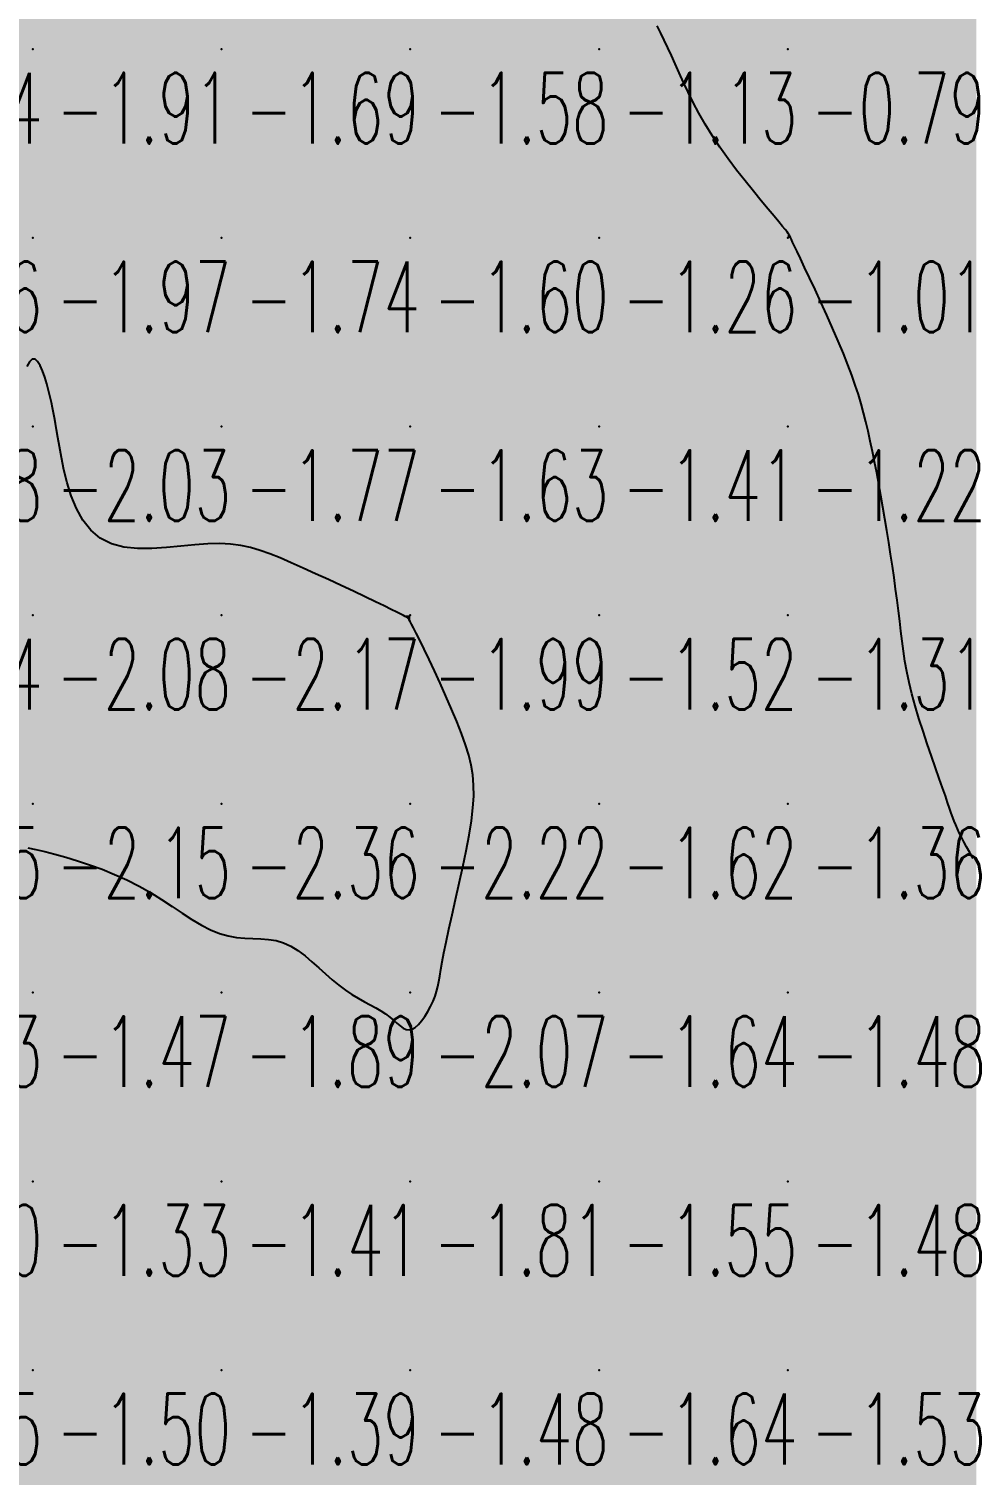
# Model space of a CAD drawing. Header units: millimetres. Extents: x 88261 to 90953, y 390274 to 392322.
# Drawn here: x 90320 to 90370.1, y 391381.7 to 391458.3 of the extents above; entities that cross this region are included whole.
import ezdxf
from ezdxf.enums import TextEntityAlignment as Align

# ---------------------------------------------------------------- set-up
doc = ezdxf.new("R2010")
doc.units = ezdxf.units.MM
doc.header["$LTSCALE"] = 25
for name, color, linetype in [('CN_03_00', 7, 'Continuous'), ('COTEAlt', 7, 'Continuous'), ('TN_COLORIAGE', 7, 'Continuous')]:
    doc.layers.add(name, color=color, linetype=linetype)
doc.styles.add('Simplex 1.0', font='Simplex.shx', dxfattribs={"width": 0.99, "height": 2.5})
doc.styles.get("Standard").update_dxf_attribs({"font": 'times.ttf'})

# ---------------------------------------------------------------- blocks, each defined once
blk = doc.blocks.new('COTE')
at = {"color": 0}
blk.add_point((0, 0), dxfattribs=at)
at = {"layer": 'COTEAlt'}
blk.add_attdef('ALT', text='', height=3.75, dxfattribs=at).set_placement((1.25, -1.25), align=Align.TOP_LEFT)

msp = doc.modelspace()

# ---------------------------------------------------------------- linework, layer by layer
at = {"layer": 'CN_03_00', "flags": 128}
for points, elevation in [([(90370.079, 391414.353), (90369.892, 391414.668), (90369.726, 391414.959), (90369.579, 391415.229), (90369.45, 391415.479), (90369.337, 391415.711), (90369.238, 391415.925), (90369.151, 391416.125), (90369.072, 391416.321), (90368.995, 391416.526), (90368.915, 391416.751), (90368.825, 391417.008), (90368.722, 391417.309), (90368.599, 391417.666), (90368.451, 391418.09), (90368.274, 391418.59), (90368.075, 391419.155), (90367.861, 391419.77), (90367.639, 391420.42), (90367.417, 391421.09), (90367.203, 391421.766), (90367.005, 391422.433), (90366.829, 391423.075), (90366.682, 391423.681), (90366.561, 391424.257), (90366.461, 391424.808), (90366.378, 391425.343), (90366.306, 391425.87), (90366.242, 391426.396), (90366.18, 391426.93), (90366.115, 391427.477), (90366.044, 391428.045), (90365.967, 391428.632), (90365.883, 391429.235), (90365.794, 391429.849), (90365.701, 391430.471), (90365.603, 391431.099), (90365.502, 391431.728), (90365.398, 391432.355), (90365.292, 391432.977), (90365.183, 391433.591), (90365.073, 391434.196), (90364.961, 391434.788), (90364.848, 391435.365), (90364.734, 391435.926), (90364.618, 391436.468), (90364.503, 391436.989), (90364.386, 391437.488), (90364.265, 391437.972), (90364.135, 391438.453), (90363.991, 391438.938), (90363.83, 391439.438), (90363.646, 391439.962), (90363.437, 391440.52), (90363.197, 391441.12), (90362.924, 391441.768), (90362.627, 391442.449), (90362.316, 391443.144), (90362.001, 391443.833), (90361.694, 391444.497), (90361.404, 391445.116), (90361.142, 391445.672), (90360.919, 391446.145), (90360.741, 391446.52), (90360.607, 391446.805), (90360.509, 391447.014), (90360.441, 391447.159), (90360.397, 391447.254), (90360.371, 391447.311), (90360.356, 391447.343), (90360.347, 391447.364), (90360.336, 391447.385), (90360.315, 391447.417), (90360.277, 391447.47), (90360.212, 391447.554), (90360.113, 391447.678), (90359.971, 391447.851), (90359.779, 391448.084), (90359.526, 391448.387), (90359.21, 391448.765), (90358.84, 391449.21), (90358.429, 391449.712), (90357.991, 391450.258), (90357.541, 391450.837), (90357.091, 391451.438), (90356.655, 391452.05), (90356.247, 391452.66), (90355.878, 391453.259), (90355.545, 391453.844), (90355.246, 391454.411), (90354.975, 391454.958), (90354.729, 391455.483), (90354.502, 391455.984), (90354.291, 391456.457), (90354.09, 391456.902), (90353.897, 391457.317), (90353.708, 391457.711), (90353.52, 391458.094), (90353.329, 391458.478)], -1), ([(90319.989, 391414.911), (90320.409, 391414.822), (90320.884, 391414.713), (90321.416, 391414.58), (90321.416, 391414.58), (90321.997, 391414.419), (90322.615, 391414.232), (90323.26, 391414.017), (90323.919, 391413.776), (90324.582, 391413.507), (90325.239, 391413.212), (90325.876, 391412.889), (90326.487, 391412.541), (90327.071, 391412.177), (90327.629, 391411.811), (90328.166, 391411.455), (90328.682, 391411.121), (90329.181, 391410.821), (90329.664, 391410.567), (90330.134, 391410.373), (90330.592, 391410.245), (90331.041, 391410.17), (90331.479, 391410.133), (90331.908, 391410.114), (90332.327, 391410.097), (90332.738, 391410.064), (90333.14, 391409.997), (90333.534, 391409.88), (90333.92, 391409.7), (90334.299, 391409.465), (90334.672, 391409.187), (90335.039, 391408.881), (90335.401, 391408.559), (90335.759, 391408.234), (90336.114, 391407.92), (90336.465, 391407.629), (90336.813, 391407.371), (90337.157, 391407.145), (90337.492, 391406.943), (90337.815, 391406.761), (90338.124, 391406.592), (90338.416, 391406.431), (90338.688, 391406.273), (90338.935, 391406.11), (90339.158, 391405.941), (90339.358, 391405.773), (90339.541, 391405.614), (90339.71, 391405.474), (90339.87, 391405.363), (90340.026, 391405.291), (90340.182, 391405.266), (90340.342, 391405.298), (90340.509, 391405.394), (90340.68, 391405.547), (90340.852, 391405.745), (90341.019, 391405.978), (90341.178, 391406.236), (90341.324, 391406.507), (90341.453, 391406.783), (90341.56, 391407.051), (90341.644, 391407.305), (90341.709, 391407.558), (90341.763, 391407.825), (90341.815, 391408.121), (90341.871, 391408.463), (90341.94, 391408.867), (90342.028, 391409.347), (90342.144, 391409.92), (90342.291, 391410.596), (90342.464, 391411.356), (90342.653, 391412.177), (90342.848, 391413.034), (90343.039, 391413.904), (90343.216, 391414.763), (90343.37, 391415.587), (90343.492, 391416.351), (90343.572, 391417.039), (90343.611, 391417.661), (90343.607, 391418.235), (90343.561, 391418.776), (90343.474, 391419.303), (90343.346, 391419.832), (90343.176, 391420.381), (90342.965, 391420.967), (90342.716, 391421.601), (90342.436, 391422.27), (90342.138, 391422.954), (90341.832, 391423.633), (90341.53, 391424.289), (90341.241, 391424.901), (90340.977, 391425.45), (90340.75, 391425.917), (90340.566, 391426.287), (90340.424, 391426.568), (90340.316, 391426.773), (90340.238, 391426.914), (90340.184, 391427.005), (90340.146, 391427.058), (90340.121, 391427.087), (90340.1, 391427.103), (90340.079, 391427.119), (90340.045, 391427.142), (90339.985, 391427.177), (90339.888, 391427.23), (90339.74, 391427.306), (90339.53, 391427.412), (90339.245, 391427.553), (90338.871, 391427.734), (90338.403, 391427.959), (90337.854, 391428.221), (90337.243, 391428.51), (90336.59, 391428.817), (90335.913, 391429.131), (90335.233, 391429.444), (90334.569, 391429.745), (90333.939, 391430.026), (90333.358, 391430.277), (90332.816, 391430.496), (90332.297, 391430.681), (90331.787, 391430.83), (90331.27, 391430.941), (90330.731, 391431.012), (90330.155, 391431.042), (90329.526, 391431.029), (90328.835, 391430.976), (90328.097, 391430.9), (90327.332, 391430.827), (90326.561, 391430.78), (90325.803, 391430.782), (90325.08, 391430.856), (90324.411, 391431.027), (90323.818, 391431.318), (90323.315, 391431.742), (90322.898, 391432.28), (90322.557, 391432.9), (90322.283, 391433.573), (90322.066, 391434.267), (90321.897, 391434.953), (90321.766, 391435.6), (90321.663, 391436.178), (90321.58, 391436.664), (90321.511, 391437.069), (90321.453, 391437.411), (90321.401, 391437.707), (90321.351, 391437.977), (90321.299, 391438.238), (90321.24, 391438.509), (90321.171, 391438.807), (90321.088, 391439.144), (90320.992, 391439.503), (90320.884, 391439.861), (90320.765, 391440.194), (90320.638, 391440.479), (90320.504, 391440.693), (90320.365, 391440.811), (90320.221, 391440.811), (90320.075, 391440.676), (90319.929, 391440.426)], -2)]:
    msp.add_lwpolyline(points, dxfattribs=dict(at, elevation=elevation))
at = {"layer": 'TN_COLORIAGE', "color": 101}
for points in [[(90310.249, 391467.239, -1.861), (90310.249, 391457.239, -1.861), (90320.249, 391467.239, -1.861)], [(90310.249, 391457.239, -1.861), (90320.249, 391457.239, -1.861), (90320.249, 391467.239, -1.861)], [(90320.249, 391467.239, -1.611), (90320.249, 391457.239, -1.611), (90330.249, 391467.239, -1.611)], [(90320.249, 391457.239, -1.611), (90330.249, 391457.239, -1.611), (90330.249, 391467.239, -1.611)], [(90330.249, 391457.239, -1.484), (90340.249, 391457.239, -1.484), (90340.249, 391467.239, -1.484)], [(90330.249, 391467.239, -1.484), (90330.249, 391457.239, -1.484), (90340.249, 391467.239, -1.484)], [(90340.249, 391457.239, -1), (90349.82, 391466.811, -1), (90340.249, 391467.239, -1), (90349.739, 391467.239, -1)], [(90340.249, 391457.239, -1), (90349.82, 391466.811, -1), (90350.249, 391457.239, -1), (90350.249, 391465.526, -1)], [(90352.667, 391459.658, -1.126), (90350.249, 391465.526, -1.126), (90350.249, 391457.239, -1.126)], [(90352.667, 391459.658, -1.126), (90354.018, 391457.239, -1.126), (90350.249, 391457.239, -1.126)], [(90310.249, 391457.239, -1.912), (90310.249, 391447.239, -1.912), (90320.249, 391457.239, -1.912)], [(90310.249, 391447.239, -1.912), (90320.249, 391447.239, -1.912), (90320.249, 391457.239, -1.912)], [(90320.249, 391457.239, -1.686), (90320.249, 391447.239, -1.686), (90330.249, 391457.239, -1.686)], [(90320.249, 391447.239, -1.686), (90330.249, 391447.239, -1.686), (90330.249, 391457.239, -1.686)], [(90330.249, 391457.239, -1.58), (90330.249, 391447.239, -1.58), (90340.249, 391457.239, -1.58)], [(90330.249, 391447.239, -1.58), (90340.249, 391447.239, -1.58), (90340.249, 391457.239, -1.58)], [(90340.249, 391457.239, -1.126), (90340.249, 391447.239, -1.126), (90350.249, 391457.239, -1.126)], [(90350.249, 391447.239, -1.604), (90350.249, 391457.239, -1.604), (90340.249, 391447.239, -1.604)], [(90350.249, 391447.239, -1), (90355.804, 391452.794, -1), (90350.249, 391457.239, -1), (90354.018, 391457.239, -1)], [(90350.249, 391447.239, -1), (90355.804, 391452.794, -1), (90360.249, 391447.239, -1), (90360.249, 391447.544, -1)], [(90360.359, 391447.35, -1.007), (90360.249, 391447.544, -1.007), (90360.249, 391447.239, -1.007)], [(90360.359, 391447.35, -1.007), (90360.396, 391447.239, -1.007), (90360.249, 391447.239, -1.007)], [(90310.249, 391447.239, -1.97), (90310.249, 391437.239, -1.97), (90320.249, 391447.239, -1.97)], [(90320.249, 391442.326, -1.782), (90319.001, 391437.239, -1.782), (90320.249, 391447.239, -1.782), (90310.249, 391437.239, -1.782)], [(90320.249, 391442.326, -1.743), (90321.328, 391438.319, -1.743), (90320.249, 391447.239, -1.743), (90330.249, 391447.239, -1.743)], [(90321.463, 391437.239, -1.743), (90321.328, 391438.319, -1.743), (90330.249, 391437.239, -1.743), (90330.249, 391447.239, -1.743)], [(90330.249, 391437.239, -1.604), (90340.249, 391437.239, -1.604), (90340.249, 391447.239, -1.604)], [(90330.249, 391447.239, -1.604), (90330.249, 391437.239, -1.604), (90340.249, 391447.239, -1.604)], [(90350.249, 391437.239, -1.629), (90350.249, 391447.239, -1.629), (90340.249, 391437.239, -1.629)], [(90340.249, 391447.239, -1.259), (90340.249, 391437.239, -1.259), (90350.249, 391447.239, -1.259)], [(90350.249, 391437.239, -1.007), (90360.249, 391437.239, -1.007), (90360.249, 391447.239, -1.007)], [(90350.249, 391437.239, -1.259), (90360.249, 391447.239, -1.259), (90350.249, 391447.239, -1.259)], [(90360.249, 391437.239, -1), (90363.57, 391440.56, -1), (90360.249, 391447.239, -1), (90360.396, 391447.239, -1)], [(90363.57, 391440.56, -1.218), (90364.506, 391437.239, -1.218), (90360.249, 391437.239, -1.218)], [(90321.463, 391437.239, -1.775), (90322.799, 391429.789, -1.775), (90330.249, 391437.239, -1.775)], [(90322.799, 391429.789, -1.775), (90330.249, 391431.508, -1.775), (90330.249, 391437.239, -1.775)], [(90330.249, 391431.508, -1.629), (90333.361, 391430.352, -1.629), (90330.249, 391437.239, -1.629), (90340.249, 391437.239, -1.629)], [(90339.941, 391427.239, -1.629), (90333.361, 391430.352, -1.629), (90340.249, 391427.239, -1.629), (90340.249, 391437.239, -1.629)], [(90350.249, 391427.239, -1.995), (90350.249, 391437.239, -1.995), (90340.249, 391427.239, -1.995)], [(90340.249, 391437.239, -1.414), (90340.249, 391427.239, -1.414), (90350.249, 391437.239, -1.414)], [(90350.249, 391427.239, -1.218), (90360.249, 391427.239, -1.218), (90360.249, 391437.239, -1.218)], [(90350.249, 391427.239, -1.414), (90360.249, 391437.239, -1.414), (90350.249, 391437.239, -1.414)], [(90360.249, 391427.239, -1), (90365.423, 391432.413, -1), (90360.249, 391437.239, -1), (90364.506, 391437.239, -1)], [(90365.423, 391432.413, -1.315), (90366.192, 391427.239, -1.315), (90360.249, 391427.239, -1.315)], [(90339.941, 391427.239, -1.995), (90340.103, 391427.094, -1.995), (90340.249, 391427.239, -1.995)], [(90340.249, 391427.004, -1.995), (90340.103, 391427.094, -1.995), (90340.249, 391427.239, -1.995)], [(90340.249, 391427.004, -1.518), (90343.399, 391420.39, -1.518), (90340.249, 391427.239, -1.518), (90350.249, 391427.239, -1.518)], [(90343.945, 391417.239, -1.518), (90343.399, 391420.39, -1.518), (90350.249, 391417.239, -1.518), (90350.249, 391427.239, -1.518)], [(90350.249, 391417.239, -1.315), (90360.249, 391417.239, -1.315), (90360.249, 391427.239, -1.315)], [(90350.249, 391417.239, -1.518), (90360.249, 391427.239, -1.518), (90350.249, 391427.239, -1.518)], [(90360.249, 391417.239, -1), (90366.502, 391423.492, -1), (90360.249, 391427.239, -1), (90366.192, 391427.239, -1)], [(90366.502, 391423.492, -1.359), (90368.775, 391417.239, -1.359), (90360.249, 391417.239, -1.359)], [(90341.835, 391407.239, -1.622), (90341.77, 391408.761, -1.622), (90350.249, 391407.239, -1.622), (90350.249, 391417.239, -1.622)], [(90341.77, 391408.761, -1.622), (90343.945, 391417.239, -1.622), (90350.249, 391417.239, -1.622)], [(90350.249, 391407.239, -1.359), (90360.249, 391407.239, -1.359), (90360.249, 391417.239, -1.359)], [(90350.249, 391407.239, -1.622), (90360.249, 391417.239, -1.622), (90350.249, 391417.239, -1.622)], [(90360.249, 391407.239, -1), (90369.101, 391416.091, -1), (90360.249, 391417.239, -1), (90368.775, 391417.239, -1)], [(90360.249, 391407.239, -1), (90369.101, 391416.091, -1), (90370.249, 391407.239, -1), (90370.249, 391413.943, -1)], [(90320.249, 391414.998, -1.435), (90318.119, 391415.109, -1.435), (90320.249, 391407.239, -1.435), (90310.249, 391407.239, -1.435)], [(90320.249, 391414.998, -1.471), (90326.19, 391413.181, -1.471), (90320.249, 391407.239, -1.471)], [(90330.249, 391409.612, -1.471), (90326.19, 391413.181, -1.471), (90330.249, 391407.239, -1.471), (90320.249, 391407.239, -1.471)], [(90336.489, 391407.239, -1.887), (90333.617, 391410.607, -1.887), (90330.249, 391407.239, -1.887)], [(90333.617, 391410.607, -1.887), (90330.249, 391409.612, -1.887), (90330.249, 391407.239, -1.887)], [(90310.249, 391407.239, -1.471), (90310.249, 391397.239, -1.471), (90320.249, 391407.239, -1.471)], [(90310.249, 391397.239, -1.471), (90320.249, 391397.239, -1.471), (90320.249, 391407.239, -1.471)], [(90320.249, 391407.239, -1.887), (90320.249, 391397.239, -1.887), (90330.249, 391407.239, -1.887)], [(90320.249, 391397.239, -1.887), (90330.249, 391397.239, -1.887), (90330.249, 391407.239, -1.887)], [(90336.489, 391407.239, -1.41), (90339.219, 391406.209, -1.41), (90330.249, 391407.239, -1.41), (90330.249, 391397.239, -1.41)], [(90350.249, 391397.239, -1.812), (90350.249, 391407.239, -1.812), (90340.249, 391397.239, -1.812)], [(90340.249, 391404.585, -1.64), (90341.835, 391407.239, -1.64), (90340.249, 391397.239, -1.64), (90350.249, 391407.239, -1.64)], [(90350.249, 391397.239, -1.64), (90360.249, 391407.239, -1.64), (90350.249, 391407.239, -1.64)], [(90350.249, 391397.239, -1.478), (90360.249, 391397.239, -1.478), (90360.249, 391407.239, -1.478)], [(90360.249, 391407.239, -1.126), (90360.249, 391397.239, -1.126), (90370.249, 391407.239, -1.126)], [(90360.249, 391397.239, -1.126), (90370.249, 391397.239, -1.126), (90370.249, 391407.239, -1.126)], [(90340.249, 391404.585, -1.41), (90339.219, 391406.209, -1.41), (90340.249, 391397.239, -1.41), (90330.249, 391397.239, -1.41)], [(90310.249, 391397.239, -1.332), (90310.249, 391387.239, -1.332), (90320.249, 391397.239, -1.332)], [(90310.249, 391387.239, -1.332), (90320.249, 391387.239, -1.332), (90320.249, 391397.239, -1.332)], [(90320.249, 391397.239, -1.41), (90320.249, 391387.239, -1.41), (90330.249, 391397.239, -1.41)], [(90320.249, 391387.239, -1.41), (90330.249, 391387.239, -1.41), (90330.249, 391397.239, -1.41)], [(90330.249, 391387.239, -1.812), (90340.249, 391387.239, -1.812), (90340.249, 391397.239, -1.812)], [(90330.249, 391397.239, -1.812), (90330.249, 391387.239, -1.812), (90340.249, 391397.239, -1.812)], [(90350.249, 391387.239, -1.483), (90350.249, 391397.239, -1.483), (90340.249, 391387.239, -1.483)], [(90340.249, 391397.239, -1.552), (90340.249, 391387.239, -1.552), (90350.249, 391397.239, -1.552)], [(90350.249, 391387.239, -1.485), (90360.249, 391387.239, -1.485), (90360.249, 391397.239, -1.485)], [(90350.249, 391387.239, -1.552), (90360.249, 391397.239, -1.552), (90350.249, 391397.239, -1.552)], [(90360.249, 391387.239, -1.395), (90370.249, 391387.239, -1.395), (90370.249, 391397.239, -1.395)], [(90360.249, 391397.239, -1.395), (90360.249, 391387.239, -1.395), (90370.249, 391397.239, -1.395)], [(90310.249, 391387.239, -1.495), (90310.249, 391377.239, -1.495), (90320.249, 391387.239, -1.495)], [(90310.249, 391377.239, -1.495), (90320.249, 391377.239, -1.495), (90320.249, 391387.239, -1.495)], [(90320.249, 391387.239, -1.392), (90320.249, 391377.239, -1.392), (90330.249, 391387.239, -1.392)], [(90320.249, 391377.239, -1.392), (90330.249, 391377.239, -1.392), (90330.249, 391387.239, -1.392)], [(90330.249, 391377.239, -1.483), (90340.249, 391377.239, -1.483), (90340.249, 391387.239, -1.483)], [(90330.249, 391387.239, -1.483), (90330.249, 391377.239, -1.483), (90340.249, 391387.239, -1.483)], [(90350.249, 391377.239, -1.362), (90350.249, 391387.239, -1.362), (90340.249, 391377.239, -1.362)], [(90340.249, 391387.239, -1.642), (90340.249, 391377.239, -1.642), (90350.249, 391387.239, -1.642)], [(90350.249, 391377.239, -1.527), (90360.249, 391377.239, -1.527), (90360.249, 391387.239, -1.527)], [(90350.249, 391377.239, -1.642), (90360.249, 391387.239, -1.642), (90350.249, 391387.239, -1.642)], [(90360.249, 391377.239, -1.6), (90370.249, 391377.239, -1.6), (90370.249, 391387.239, -1.6)], [(90360.249, 391387.239, -1.6), (90360.249, 391377.239, -1.6), (90370.249, 391387.239, -1.6)]]:
    msp.add_solid(points, dxfattribs=at)
at = {"layer": 'TN_COLORIAGE', "color": 91}
for points in [[(90354.018, 391457.239, -0.606), (90352.667, 391459.658, -0.606), (90360.249, 391457.239, -0.606), (90360.249, 391467.239, -0.606)], [(90360.249, 391467.239, -0.28), (90360.249, 391457.239, -0.28), (90370.249, 391467.239, -0.28)], [(90360.249, 391457.239, -0.28), (90370.249, 391457.239, -0.28), (90370.249, 391467.239, -0.28)], [(90354.018, 391457.239, -0.792), (90355.804, 391452.794, -0.792), (90360.249, 391457.239, -0.792)], [(90360.249, 391447.544, -0.792), (90355.804, 391452.794, -0.792), (90360.249, 391457.239, -0.792)], [(90360.249, 391447.544, -0.415), (90360.359, 391447.35, -0.415), (90360.249, 391457.239, -0.415), (90370.249, 391457.239, -0.415)], [(90360.396, 391447.239, -0.415), (90360.359, 391447.35, -0.415), (90370.249, 391447.239, -0.415), (90370.249, 391457.239, -0.415)], [(90360.396, 391447.239, -0.562), (90363.57, 391440.56, -0.562), (90370.249, 391447.239, -0.562)], [(90364.506, 391437.239, -0.562), (90363.57, 391440.56, -0.562), (90370.249, 391437.239, -0.562), (90370.249, 391447.239, -0.562)], [(90364.506, 391437.239, -0.706), (90365.423, 391432.413, -0.706), (90370.249, 391437.239, -0.706)], [(90366.192, 391427.239, -0.706), (90365.423, 391432.413, -0.706), (90370.249, 391427.239, -0.706), (90370.249, 391437.239, -0.706)], [(90366.192, 391427.239, -0.785), (90366.502, 391423.492, -0.785), (90370.249, 391427.239, -0.785)], [(90368.775, 391417.239, -0.785), (90366.502, 391423.492, -0.785), (90370.249, 391417.239, -0.785), (90370.249, 391427.239, -0.785)], [(90368.775, 391417.239, -0.938), (90369.101, 391416.091, -0.938), (90370.249, 391417.239, -0.938)], [(90370.249, 391413.943, -0.938), (90369.101, 391416.091, -0.938), (90370.249, 391417.239, -0.938)]]:
    msp.add_solid(points, dxfattribs=at)
at = {"layer": 'TN_COLORIAGE', "color": 111}
for points in [[(90319.001, 391437.239, -2.031), (90320.249, 391442.326, -2.031), (90320.249, 391437.239, -2.031)], [(90321.328, 391438.319, -2.031), (90320.249, 391442.326, -2.031), (90320.249, 391437.239, -2.031)], [(90321.328, 391438.319, -2.031), (90321.463, 391437.239, -2.031), (90320.249, 391437.239, -2.031)], [(90320.249, 391427.239, -2), (90318.489, 391427.239, -2), (90320.249, 391437.239, -2), (90319.455, 391436.446, -2)], [(90319.455, 391436.446, -2.031), (90319.001, 391437.239, -2.031), (90320.249, 391437.239, -2.031)], [(90320.249, 391427.239, -2), (90322.799, 391429.789, -2), (90320.249, 391437.239, -2), (90321.463, 391437.239, -2)], [(90330.249, 391427.239, -2), (90330.249, 391431.508, -2), (90320.249, 391427.239, -2), (90322.799, 391429.789, -2)], [(90333.361, 391430.352, -2.168), (90330.249, 391431.508, -2.168), (90330.249, 391427.239, -2.168)], [(90333.361, 391430.352, -2.168), (90339.941, 391427.239, -2.168), (90330.249, 391427.239, -2.168)], [(90320.249, 391417.239, -2), (90317.714, 391417.239, -2), (90320.249, 391427.239, -2), (90318.787, 391425.778, -2)], [(90318.787, 391425.778, -2.077), (90318.489, 391427.239, -2.077), (90320.249, 391427.239, -2.077)], [(90320.249, 391427.239, -2.168), (90320.249, 391417.239, -2.168), (90330.249, 391427.239, -2.168)], [(90320.249, 391417.239, -2.168), (90330.249, 391417.239, -2.168), (90330.249, 391427.239, -2.168)], [(90330.249, 391417.239, -2), (90340.103, 391427.094, -2), (90330.249, 391427.239, -2), (90339.941, 391427.239, -2)], [(90330.249, 391417.239, -2), (90340.103, 391427.094, -2), (90340.249, 391417.239, -2), (90340.249, 391427.004, -2)], [(90343.399, 391420.39, -2.222), (90340.249, 391427.004, -2.222), (90340.249, 391417.239, -2.222)], [(90343.399, 391420.39, -2.222), (90343.945, 391417.239, -2.222), (90340.249, 391417.239, -2.222)], [(90318.119, 391415.109, -2.153), (90317.714, 391417.239, -2.153), (90320.249, 391417.239, -2.153)], [(90318.119, 391415.109, -2.153), (90320.249, 391414.998, -2.153), (90320.249, 391417.239, -2.153)], [(90330.249, 391417.239, -2), (90326.19, 391413.181, -2), (90320.249, 391417.239, -2), (90320.249, 391414.998, -2)], [(90326.19, 391413.181, -2.362), (90330.249, 391409.612, -2.362), (90330.249, 391417.239, -2.362)], [(90330.249, 391417.239, -2), (90330.249, 391409.612, -2), (90340.249, 391417.239, -2), (90333.617, 391410.607, -2)], [(90340.249, 391417.239, -2), (90333.617, 391410.607, -2), (90340.249, 391407.239, -2), (90336.489, 391407.239, -2)], [(90340.249, 391417.239, -2), (90343.945, 391417.239, -2), (90340.249, 391407.239, -2), (90341.77, 391408.761, -2)], [(90341.77, 391408.761, -2.068), (90341.835, 391407.239, -2.068), (90340.249, 391407.239, -2.068)], [(90339.219, 391406.209, -2.068), (90336.489, 391407.239, -2.068), (90340.249, 391407.239, -2.068)], [(90339.219, 391406.209, -2.068), (90340.249, 391404.585, -2.068), (90340.249, 391407.239, -2.068)], [(90341.835, 391407.239, -2.068), (90340.249, 391404.585, -2.068), (90340.249, 391407.239, -2.068)]]:
    msp.add_solid(points, dxfattribs=at)

# ---------------------------------------------------------------- block references
at = {"layer": 'COTEAlt'}
ref = msp.add_blockref('COTE', (90310.249, 391457.239), dxfattribs=at)
ref.add_attrib('ALT', '-1.94', dxfattribs={"height": 3.75, "style": 'Simplex 1.0', "width": 0.6}).set_placement((90311.499, 391455.989), align=Align.TOP_LEFT)
ref = msp.add_blockref('COTE', (90320.249, 391457.239), dxfattribs=at)
ref.add_attrib('ALT', '-1.91', dxfattribs={"height": 3.75, "style": 'Simplex 1.0', "width": 0.6}).set_placement((90321.499, 391455.989), align=Align.TOP_LEFT)
ref = msp.add_blockref('COTE', (90330.249, 391457.239), dxfattribs=at)
ref.add_attrib('ALT', '-1.69', dxfattribs={"height": 3.75, "style": 'Simplex 1.0', "width": 0.6}).set_placement((90331.499, 391455.989), align=Align.TOP_LEFT)
ref = msp.add_blockref('COTE', (90340.249, 391457.239), dxfattribs=at)
ref.add_attrib('ALT', '-1.58', dxfattribs={"height": 3.75, "style": 'Simplex 1.0', "width": 0.6}).set_placement((90341.499, 391455.989), align=Align.TOP_LEFT)
ref = msp.add_blockref('COTE', (90350.249, 391457.239), dxfattribs=at)
ref.add_attrib('ALT', '-1.13', dxfattribs={"height": 3.75, "style": 'Simplex 1.0', "width": 0.6}).set_placement((90351.499, 391455.989), align=Align.TOP_LEFT)
ref = msp.add_blockref('COTE', (90360.249, 391457.239), dxfattribs=at)
ref.add_attrib('ALT', '-0.79', dxfattribs={"height": 3.75, "style": 'Simplex 1.0', "width": 0.6}).set_placement((90361.499, 391455.989), align=Align.TOP_LEFT)
ref = msp.add_blockref('COTE', (90310.249, 391447.239), dxfattribs=at)
ref.add_attrib('ALT', '-1.86', dxfattribs={"height": 3.75, "style": 'Simplex 1.0', "width": 0.6}).set_placement((90311.499, 391445.989), align=Align.TOP_LEFT)
ref = msp.add_blockref('COTE', (90320.249, 391447.239), dxfattribs=at)
ref.add_attrib('ALT', '-1.97', dxfattribs={"height": 3.75, "style": 'Simplex 1.0', "width": 0.6}).set_placement((90321.499, 391445.989), align=Align.TOP_LEFT)
ref = msp.add_blockref('COTE', (90330.249, 391447.239), dxfattribs=at)
ref.add_attrib('ALT', '-1.74', dxfattribs={"height": 3.75, "style": 'Simplex 1.0', "width": 0.6}).set_placement((90331.499, 391445.989), align=Align.TOP_LEFT)
ref = msp.add_blockref('COTE', (90340.249, 391447.239), dxfattribs=at)
ref.add_attrib('ALT', '-1.60', dxfattribs={"height": 3.75, "style": 'Simplex 1.0', "width": 0.6}).set_placement((90341.499, 391445.989), align=Align.TOP_LEFT)
ref = msp.add_blockref('COTE', (90350.249, 391447.239), dxfattribs=at)
ref.add_attrib('ALT', '-1.26', dxfattribs={"height": 3.75, "style": 'Simplex 1.0', "width": 0.6}).set_placement((90351.499, 391445.989), align=Align.TOP_LEFT)
ref = msp.add_blockref('COTE', (90360.249, 391447.239), dxfattribs=at)
ref.add_attrib('ALT', '-1.01', dxfattribs={"height": 3.75, "style": 'Simplex 1.0', "width": 0.6}).set_placement((90361.499, 391445.989), align=Align.TOP_LEFT)
ref = msp.add_blockref('COTE', (90310.249, 391437.239), dxfattribs=at)
ref.add_attrib('ALT', '-1.78', dxfattribs={"height": 3.75, "style": 'Simplex 1.0', "width": 0.6}).set_placement((90311.499, 391435.989), align=Align.TOP_LEFT)
ref = msp.add_blockref('COTE', (90320.249, 391437.239), dxfattribs=at)
ref.add_attrib('ALT', '-2.03', dxfattribs={"height": 3.75, "style": 'Simplex 1.0', "width": 0.6}).set_placement((90321.499, 391435.989), align=Align.TOP_LEFT)
ref = msp.add_blockref('COTE', (90330.249, 391437.239), dxfattribs=at)
ref.add_attrib('ALT', '-1.77', dxfattribs={"height": 3.75, "style": 'Simplex 1.0', "width": 0.6}).set_placement((90331.499, 391435.989), align=Align.TOP_LEFT)
ref = msp.add_blockref('COTE', (90340.249, 391437.239), dxfattribs=at)
ref.add_attrib('ALT', '-1.63', dxfattribs={"height": 3.75, "style": 'Simplex 1.0', "width": 0.6}).set_placement((90341.499, 391435.989), align=Align.TOP_LEFT)
ref = msp.add_blockref('COTE', (90350.249, 391437.239), dxfattribs=at)
ref.add_attrib('ALT', '-1.41', dxfattribs={"height": 3.75, "style": 'Simplex 1.0', "width": 0.6}).set_placement((90351.499, 391435.989), align=Align.TOP_LEFT)
ref = msp.add_blockref('COTE', (90360.249, 391437.239), dxfattribs=at)
ref.add_attrib('ALT', '-1.22', dxfattribs={"height": 3.75, "style": 'Simplex 1.0', "width": 0.6}).set_placement((90361.499, 391435.989), align=Align.TOP_LEFT)
ref = msp.add_blockref('COTE', (90310.249, 391427.239), dxfattribs=at)
ref.add_attrib('ALT', '-1.64', dxfattribs={"height": 3.75, "style": 'Simplex 1.0', "width": 0.6}).set_placement((90311.499, 391425.989), align=Align.TOP_LEFT)
ref = msp.add_blockref('COTE', (90320.249, 391427.239), dxfattribs=at)
ref.add_attrib('ALT', '-2.08', dxfattribs={"height": 3.75, "style": 'Simplex 1.0', "width": 0.6}).set_placement((90321.499, 391425.989), align=Align.TOP_LEFT)
ref = msp.add_blockref('COTE', (90330.249, 391427.239), dxfattribs=at)
ref.add_attrib('ALT', '-2.17', dxfattribs={"height": 3.75, "style": 'Simplex 1.0', "width": 0.6}).set_placement((90331.499, 391425.989), align=Align.TOP_LEFT)
ref = msp.add_blockref('COTE', (90340.249, 391427.239), dxfattribs=at)
ref.add_attrib('ALT', '-1.99', dxfattribs={"height": 3.75, "style": 'Simplex 1.0', "width": 0.6}).set_placement((90341.499, 391425.989), align=Align.TOP_LEFT)
ref = msp.add_blockref('COTE', (90350.249, 391427.239), dxfattribs=at)
ref.add_attrib('ALT', '-1.52', dxfattribs={"height": 3.75, "style": 'Simplex 1.0', "width": 0.6}).set_placement((90351.499, 391425.989), align=Align.TOP_LEFT)
ref = msp.add_blockref('COTE', (90360.249, 391427.239), dxfattribs=at)
ref.add_attrib('ALT', '-1.31', dxfattribs={"height": 3.75, "style": 'Simplex 1.0', "width": 0.6}).set_placement((90361.499, 391425.989), align=Align.TOP_LEFT)
ref = msp.add_blockref('COTE', (90310.249, 391417.239), dxfattribs=at)
ref.add_attrib('ALT', '-1.55', dxfattribs={"height": 3.75, "style": 'Simplex 1.0', "width": 0.6}).set_placement((90311.499, 391415.989), align=Align.TOP_LEFT)
ref = msp.add_blockref('COTE', (90320.249, 391417.239), dxfattribs=at)
ref.add_attrib('ALT', '-2.15', dxfattribs={"height": 3.75, "style": 'Simplex 1.0', "width": 0.6}).set_placement((90321.499, 391415.989), align=Align.TOP_LEFT)
ref = msp.add_blockref('COTE', (90330.249, 391417.239), dxfattribs=at)
ref.add_attrib('ALT', '-2.36', dxfattribs={"height": 3.75, "style": 'Simplex 1.0', "width": 0.6}).set_placement((90331.499, 391415.989), align=Align.TOP_LEFT)
ref = msp.add_blockref('COTE', (90340.249, 391417.239), dxfattribs=at)
ref.add_attrib('ALT', '-2.22', dxfattribs={"height": 3.75, "style": 'Simplex 1.0', "width": 0.6}).set_placement((90341.499, 391415.989), align=Align.TOP_LEFT)
ref = msp.add_blockref('COTE', (90350.249, 391417.239), dxfattribs=at)
ref.add_attrib('ALT', '-1.62', dxfattribs={"height": 3.75, "style": 'Simplex 1.0', "width": 0.6}).set_placement((90351.499, 391415.989), align=Align.TOP_LEFT)
ref = msp.add_blockref('COTE', (90360.249, 391417.239), dxfattribs=at)
ref.add_attrib('ALT', '-1.36', dxfattribs={"height": 3.75, "style": 'Simplex 1.0', "width": 0.6}).set_placement((90361.499, 391415.989), align=Align.TOP_LEFT)
ref = msp.add_blockref('COTE', (90310.249, 391407.239), dxfattribs=at)
ref.add_attrib('ALT', '-1.43', dxfattribs={"height": 3.75, "style": 'Simplex 1.0', "width": 0.6}).set_placement((90311.499, 391405.989), align=Align.TOP_LEFT)
ref = msp.add_blockref('COTE', (90320.249, 391407.239), dxfattribs=at)
ref.add_attrib('ALT', '-1.47', dxfattribs={"height": 3.75, "style": 'Simplex 1.0', "width": 0.6}).set_placement((90321.499, 391405.989), align=Align.TOP_LEFT)
ref = msp.add_blockref('COTE', (90330.249, 391407.239), dxfattribs=at)
ref.add_attrib('ALT', '-1.89', dxfattribs={"height": 3.75, "style": 'Simplex 1.0', "width": 0.6}).set_placement((90331.499, 391405.989), align=Align.TOP_LEFT)
ref = msp.add_blockref('COTE', (90340.249, 391407.239), dxfattribs=at)
ref.add_attrib('ALT', '-2.07', dxfattribs={"height": 3.75, "style": 'Simplex 1.0', "width": 0.6}).set_placement((90341.499, 391405.989), align=Align.TOP_LEFT)
ref = msp.add_blockref('COTE', (90350.249, 391407.239), dxfattribs=at)
ref.add_attrib('ALT', '-1.64', dxfattribs={"height": 3.75, "style": 'Simplex 1.0', "width": 0.6}).set_placement((90351.499, 391405.989), align=Align.TOP_LEFT)
ref = msp.add_blockref('COTE', (90360.249, 391407.239), dxfattribs=at)
ref.add_attrib('ALT', '-1.48', dxfattribs={"height": 3.75, "style": 'Simplex 1.0', "width": 0.6}).set_placement((90361.499, 391405.989), align=Align.TOP_LEFT)
ref = msp.add_blockref('COTE', (90310.249, 391397.239), dxfattribs=at)
ref.add_attrib('ALT', '-1.40', dxfattribs={"height": 3.75, "style": 'Simplex 1.0', "width": 0.6}).set_placement((90311.499, 391395.989), align=Align.TOP_LEFT)
ref = msp.add_blockref('COTE', (90320.249, 391397.239), dxfattribs=at)
ref.add_attrib('ALT', '-1.33', dxfattribs={"height": 3.75, "style": 'Simplex 1.0', "width": 0.6}).set_placement((90321.499, 391395.989), align=Align.TOP_LEFT)
ref = msp.add_blockref('COTE', (90330.249, 391397.239), dxfattribs=at)
ref.add_attrib('ALT', '-1.41', dxfattribs={"height": 3.75, "style": 'Simplex 1.0', "width": 0.6}).set_placement((90331.499, 391395.989), align=Align.TOP_LEFT)
ref = msp.add_blockref('COTE', (90340.249, 391397.239), dxfattribs=at)
ref.add_attrib('ALT', '-1.81', dxfattribs={"height": 3.75, "style": 'Simplex 1.0', "width": 0.6}).set_placement((90341.499, 391395.989), align=Align.TOP_LEFT)
ref = msp.add_blockref('COTE', (90350.249, 391397.239), dxfattribs=at)
ref.add_attrib('ALT', '-1.55', dxfattribs={"height": 3.75, "style": 'Simplex 1.0', "width": 0.6}).set_placement((90351.499, 391395.989), align=Align.TOP_LEFT)
ref = msp.add_blockref('COTE', (90360.249, 391397.239), dxfattribs=at)
ref.add_attrib('ALT', '-1.48', dxfattribs={"height": 3.75, "style": 'Simplex 1.0', "width": 0.6}).set_placement((90361.499, 391395.989), align=Align.TOP_LEFT)
ref = msp.add_blockref('COTE', (90310.249, 391387.239), dxfattribs=at)
ref.add_attrib('ALT', '-1.75', dxfattribs={"height": 3.75, "style": 'Simplex 1.0', "width": 0.6}).set_placement((90311.499, 391385.989), align=Align.TOP_LEFT)
ref = msp.add_blockref('COTE', (90320.249, 391387.239), dxfattribs=at)
ref.add_attrib('ALT', '-1.50', dxfattribs={"height": 3.75, "style": 'Simplex 1.0', "width": 0.6}).set_placement((90321.499, 391385.989), align=Align.TOP_LEFT)
ref = msp.add_blockref('COTE', (90330.249, 391387.239), dxfattribs=at)
ref.add_attrib('ALT', '-1.39', dxfattribs={"height": 3.75, "style": 'Simplex 1.0', "width": 0.6}).set_placement((90331.499, 391385.989), align=Align.TOP_LEFT)
ref = msp.add_blockref('COTE', (90340.249, 391387.239), dxfattribs=at)
ref.add_attrib('ALT', '-1.48', dxfattribs={"height": 3.75, "style": 'Simplex 1.0', "width": 0.6}).set_placement((90341.499, 391385.989), align=Align.TOP_LEFT)
ref = msp.add_blockref('COTE', (90350.249, 391387.239), dxfattribs=at)
ref.add_attrib('ALT', '-1.64', dxfattribs={"height": 3.75, "style": 'Simplex 1.0', "width": 0.6}).set_placement((90351.499, 391385.989), align=Align.TOP_LEFT)
ref = msp.add_blockref('COTE', (90360.249, 391387.239), dxfattribs=at)
ref.add_attrib('ALT', '-1.53', dxfattribs={"height": 3.75, "style": 'Simplex 1.0', "width": 0.6}).set_placement((90361.499, 391385.989), align=Align.TOP_LEFT)

doc.saveas('drawing.dxf')
